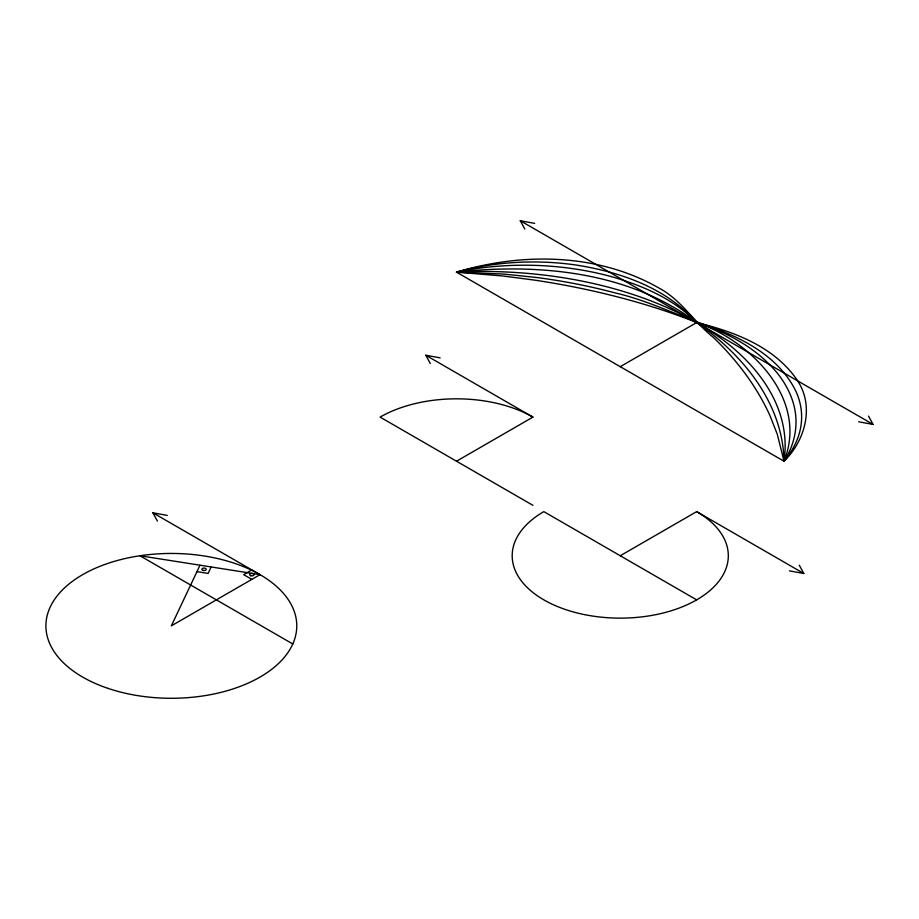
<?xml version="1.0" encoding="UTF-8"?>
<svg xmlns="http://www.w3.org/2000/svg" width="919" height="919" viewBox="0 0 919 919"><rect width="100%" height="100%" fill="white"/><g stroke="black" fill="none" stroke-linecap="round" stroke-linejoin="round"><path stroke-width="1.38" d="M199.997 565.196L171.336 625.862L260.031 574.651L152.887 512.802L157.425 521.096M211.163 566.966L208.119 573.41L196.953 571.652M251.84 569.929L243.661 574.651L251.84 579.384M456.513 461.212L532.928 417.1L425.784 355.239L430.31 363.545M620.256 366.681L696.659 322.569C734.281 331.656 774.384 346.762 797.083 379.995C814.785 405.807 805.343 440.672 783.987 461.212L456.513 272.15C522.383 252.243 597.855 253.196 658.693 287.888C681.105 299.663 693.868 321.96 713.236 337.296C726.55 350.116 738.692 364.154 749.249 379.317A531.113 306.636 0 0 1 770.099 415.951L777.325 434.377L783.987 461.212A302.133 174.438 0 0 0 456.513 272.15C483.693 266.338 511.596 264.408 539.338 265.522A204.512 118.069 0 0 1 610.538 276.401C642.002 285.315 673.558 298.698 696.659 322.569C715.763 335.86 733.328 351.483 747.986 369.61A391.632 226.108 0 0 1 774.809 415.181C780.449 429.862 783.781 445.462 783.987 461.212C793.177 447.197 797.646 430.103 795.475 413.401A204.512 118.069 0 0 0 776.624 372.287C756.061 347.727 726.814 332.15 696.659 322.569C664.805 309.772 631.801 299.985 598.372 292.208A531.113 306.636 0 0 0 534.915 280.169L503.015 275.999L456.513 272.15C538.189 263.029 629.297 271.553 696.659 322.569C751.34 341.018 808.8 399.891 783.987 461.212A175.701 101.446 0 0 0 796.417 392.379C780.472 358.421 745.252 339.1 711.317 327.095C679.152 316.216 648.55 300.559 615.19 292.931A391.632 226.108 0 0 0 536.248 277.446L503.945 274.092L456.513 272.15A175.701 101.446 0 0 1 575.753 264.982C620.176 271.898 666.321 287.773 696.659 322.569M620.256 555.754L696.659 511.63L803.803 573.49L799.277 565.196M260.031 574.651L139.952 555.754L292.782 643.978M524.806 229.026L520.28 220.732L534.651 223.351M858.679 421.787L873.05 424.406L868.524 416.1M425.784 355.239L440.155 357.859M789.432 570.871L803.803 573.49M152.887 512.802L167.258 515.41M520.28 220.732L873.05 424.406M532.928 505.335L380.11 417.1A108.063 62.389 0 0 1 532.928 417.1M696.659 599.866L543.841 511.63A108.063 62.389 0 0 0 543.841 599.866A108.063 62.389 0 0 0 696.659 599.866A108.063 62.389 0 0 0 696.659 511.63M108.086 688.4A125.432 72.417 0 0 0 296.768 626.218A125.432 72.417 0 0 0 109.166 562.968A125.432 72.417 0 0 0 108.086 688.4M202.984 570.377A2.16 1.241 0 0 0 206.212 569.309A2.16 1.241 0 0 0 202.984 568.229A2.16 1.241 0 0 0 202.984 570.377M250.726 575.719A2.16 1.241 0 0 0 254 574.674A2.16 1.241 0 0 0 250.807 573.571A2.16 1.241 0 0 0 250.726 575.719"/></g></svg>
